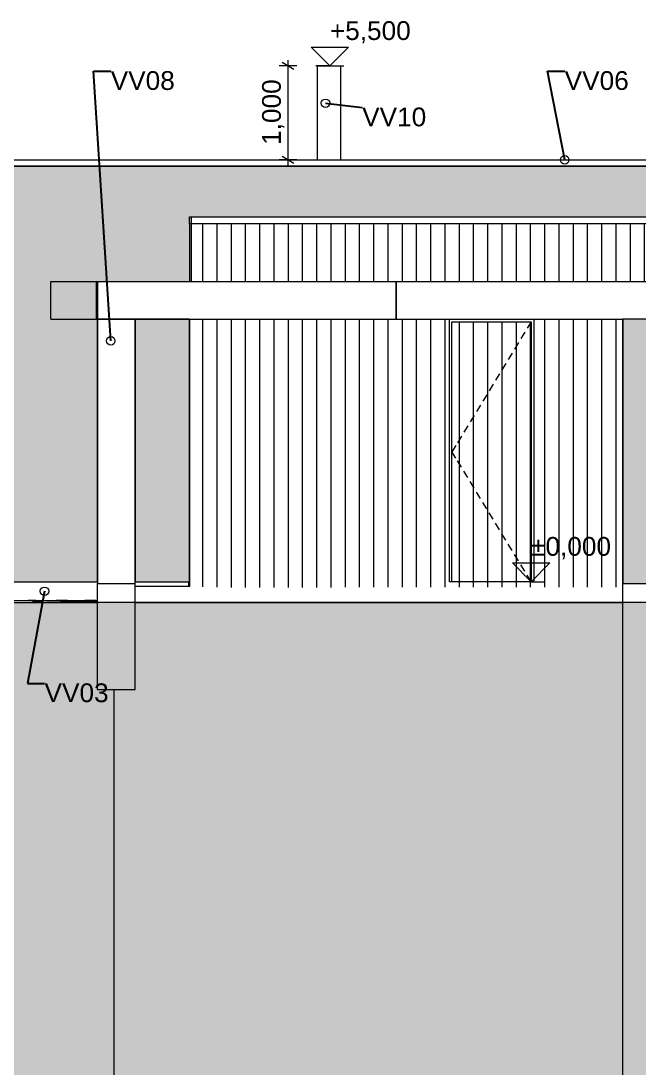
# Model space of a CAD drawing. Header units: millimetres. Extents: x -280990 to -136866, y -15139 to 7194.
# Drawn here: x -165442 to -158849, y -3972 to 7194 of the extents above; entities that cross this region are included whole.
import ezdxf

# ---------------------------------------------------------------- set-up
doc = ezdxf.new("R2010")
doc.units = ezdxf.units.MM
doc.header["$MEASUREMENT"] = 0
for name, color, linetype, lineweight in [('Annotation - Label_Pen_No__1', 7, 'Continuous', 13), ('New_   _3D_Pen_No__1', 7, 'Continuous', 13), ('New_0_Pen_No__1', 7, 'Continuous', 13), ('New_0_Pen_No__2', 8, 'Continuous', 15), ('New_2D Drafting - General_Pen_No__1', 7, 'Continuous', 13), ('New_2D Drafting - General_Pen_No__18', 9, 'Continuous', 15), ('New_Annotation - Label_Pen_No__1', 7, 'Continuous', 13), ('New_ARCHICAD Doors_Pen_No__1', 7, 'Continuous', 13), ('New_Dimensioning - General_Pen_No__1', 7, 'Continuous', 13), ('New_HALJASTUS_Pen_No__1', 7, 'Continuous', 13), ('New_Shell - Roof_Pen_No__1', 7, 'Continuous', 13), ('New_Site & Landscape - Terrain_Pen_No__1', 7, 'Continuous', 13), ('New_Structural - Bearing_Pen_No__1', 7, 'Continuous', 13)]:
    doc.layers.add(name, color=color, linetype=linetype, lineweight=lineweight)
doc.layers.add('New_2D Drafting - General_Pen_No__61', color=7, linetype='Continuous', lineweight=20, true_color=0x6a6a6a)
for name, color, linetype in [('New_ARCHICAD Doors', 7, 'Continuous'), ('New_Dimensioning - General', 7, 'Continuous'), ('New_Structural - Bearing', 7, 'Continuous')]:
    doc.layers.add(name, color=color, linetype=linetype)
doc.styles.add('GENERATED_STYLE_1', font='')
doc.styles.get('GENERATED_STYLE_1').set_extended_font_data('Arial')
doc.dimstyles.new('GENERATED_STYLE__1', dxfattribs={"dimtxt": 200, "dimasz": 95, "dimexe": 0.18, "dimexo": 0.0625, "dimgap": 0, "dimtad": 1, "dimdec": 3, "dimlfac": 0.001, "dimzin": 0, "dimdsep": 46, "dimtxsty": 'GENERATED_STYLE_1', "dimblk": 'ARROWHEAD_2', "dimblk1": 'ARROWHEAD_2', "dimblk2": 'ARROWHEAD_2', "dimcen": 0.09, "dimse1": 1, "dimse2": 1, "dimclrd": 7, "dimclre": 7, "dimclrt": 7, "dimadec": 0, "dimazin": 0, "dimtfac": 1, "dimtdec": 4, "dimtmove": 0, "dimatfit": 3, "dimfxl": 0, "dimtolj": 1, "dimtzin": 0, "dimarcsym": 0})
doc.dimstyles.new('GENERATED_STYLE__2', dxfattribs={"dimtxt": 0.18, "dimasz": 182.4, "dimexe": 0.18, "dimexo": 0.0625, "dimgap": 0, "dimtad": 0, "dimtih": 1, "dimtoh": 1, "dimdec": 4, "dimzin": 0, "dimdsep": 46, "dimcen": 0.09, "dimadec": 0, "dimazin": 0, "dimtfac": 1, "dimtdec": 4, "dimtmove": 0, "dimatfit": 3, "dimldrblk": 'ARROWHEAD_1', "dimfxl": 0, "dimtolj": 1, "dimtzin": 0, "dimarcsym": 0})

# ---------------------------------------------------------------- blocks, each defined once
blk = doc.blocks.new('*D5', base_point=(544818, 1214))
at = {"layer": 'New_Dimensioning - General_Pen_No__1', "color": 7, "linetype": 'Continuous', "lineweight": 13}
for p, q in [((-162499, 6714), (-162687, 6714)), ((-162530, 6677), (-162655, 6750)), ((-162593, 6714), (-162593, 6775)), ((-162593, 5714), (-162593, 6714)), ((-162499, 5714), (-162687, 5714)), ((-162655, 5750), (-162530, 5677)), ((-162593, 5652), (-162593, 5714))]:
    blk.add_line(p, q, dxfattribs=at)
at = {"layer": 'New_Dimensioning - General_Pen_No__1', "color": 7, "lineweight": 13, "insert": (-162633, 5872), "char_height": 200, "attachment_point": 7, "rotation": 90, "style": 'GENERATED_STYLE_1'}
blk.add_mtext('\\A1;{\\pql;\\fArial|b0|i0|c0|p34;1,000}', dxfattribs=at)
blk = doc.blocks.new('ARROWHEAD_2')
at = {"color": 0, "linetype": 'Continuous', "lineweight": 0}
for p, q in [((0, 0), (-1, 0)), ((-0.38, -0.66), (0.38, 0.66))]:
    blk.add_line(p, q, dxfattribs=at)
blk = doc.blocks.new('ARROWHEAD_1')
at = {"color": 0, "linetype": 'Continuous', "lineweight": 0}
blk.add_line((0, 0), (-1, 0), dxfattribs=at)
blk.add_circle((0, 0), 0.25, dxfattribs=at)

msp = doc.modelspace()

# ---------------------------------------------------------------- hatches: boundary and pattern name
at = {"layer": 'New_2D Drafting - General_Pen_No__18', "linetype": 'Continuous', "lineweight": 15}
for points in [[(-167270.0815, 1222.0463), (-167270.0815, 1213.5462), (-167198.5828, 1213.5462), (-164626.2995, 1213.5462), (-164626.2995, 4013.5463), (-164623.0332, 4013.5463), (-164623.0332, 4413.5462), (-163622.9603, 4413.5462), (-163622.9601, 5103.5463), (-156725.5452, 5103.5463), (-156725.5452, 5033.5462), (-156725.5452, 4413.5462), (-156608.3593, 4413.5462), (-156608.3593, 5103.5463), (-156608.3593, 5643.5462), (-167270.0815, 5643.5463)], [(-164223.0332, 1213.5462), (-163645.9602, 1213.5462), (-163645.9602, 4013.5462), (-164223.0332, 4013.5462)], [(-159022.8864, 4013.5462), (-159022.8864, 1193.5462), (-158622.8864, 1193.5462), (-158622.8864, 4013.5462)]]:
    msp.add_hatch(color=9, dxfattribs=at).paths.add_polyline_path(points)
at = {"layer": 'New_2D Drafting - General_Pen_No__61', "linetype": 'Continuous', "lineweight": 20, "true_color": 0x6a6a6a}
h = msp.add_hatch(dxfattribs=at)
h.set_pattern_fill('Dashed_0003', color=251, style=0, pattern_type=2)
h.set_pattern_definition([(45, (544818.18, 1213.55), (-183.84776, 183.84776), [194.99999, -65]), (45, (544818.18, 1397.4), (-183.84776, 183.84776), [194.99999, -65])])
h.paths.add_polyline_path([(-175351.4119, -15138.6962), (-136866.4204, -15138.6962), (-136880.1435, 617.9985), (-140103.53, 790.1595), (-144752.4156, 795.3361), (-148659.4545, 793.5462), (-155902.5965, 1013.7076), (-157702.217, 993.5462), (-159022.8864, 993.5462), (-164626.0405, 993.5462), (-175321.6693, 1014.3891), (-175351.4118, -246.9237)])
at = {"layer": 'New_ARCHICAD Doors', "linetype": 'Continuous', "lineweight": 0, "true_color": 0x000000}
h = msp.add_hatch(dxfattribs=at)
h.set_pattern_fill('Plank_Floor_horisontaaln_99', color=18, style=0, pattern_type=2)
h.set_pattern_definition([(180, (544818.18, 1213.55), (0, 152), [])])
h.paths.add_polyline_path([(-160844.6306, 3985.5462), (-160000.6306, 3985.5462), (-160000.6306, 3973.5462), (-159972.6306, 3973.5462), (-159972.6306, 4013.5462), (-160872.6306, 4013.5462), (-160872.6306, 3973.5462), (-160844.6306, 3973.5462)])
h = msp.add_hatch(dxfattribs=at)
h.set_pattern_fill('Plank_Floor_horisontaaln_99', color=18, style=0, pattern_type=2)
h.set_pattern_definition([(90, (544818.18, 1213.55), (152, 0), [])])
h.paths.add_polyline_path([(-160844.6306, 3973.5462), (-160872.6306, 3973.5462), (-160872.6306, 1213.5462), (-160844.6306, 1213.5462)])
h = msp.add_hatch(dxfattribs=at)
h.set_pattern_fill('Plank_Floor_horisontaaln_99', color=18, style=0, pattern_type=2)
h.set_pattern_definition([(90, (544818.18, 1213.55), (-152, 0), [])])
h.paths.add_polyline_path([(-160000.6306, 1213.5462), (-160000.6306, 3985.5462), (-160844.6306, 3985.5462), (-160844.6306, 1213.5462)])
h = msp.add_hatch(dxfattribs=at)
h.set_pattern_fill('Plank_Floor_horisontaaln_99', color=18, style=0, pattern_type=2)
h.set_pattern_definition([(90, (544818.18, 1213.55), (152, 0), [])])
h.paths.add_polyline_path([(-160000.6306, 1213.5462), (-159972.6306, 1213.5462), (-159972.6306, 3973.5462), (-160000.6306, 3973.5462)])
at = {"layer": 'New_Structural - Bearing', "linetype": 'Continuous', "lineweight": 0, "true_color": 0x000000}
h = msp.add_hatch(dxfattribs=at)
h.set_pattern_fill('Plank_Floor_vert_0003', color=18, style=0, pattern_type=2)
h.set_pattern_definition([(90, (544818.18, 1213.55), (152, 0), [])])
h.paths.add_polyline_path([(-163645.9603, 4413.5462), (-156702.4326, 4413.5461), (-156702.4326, 5033.5462), (-163645.9603, 5033.5462)])
h = msp.add_hatch(dxfattribs=at)
h.set_pattern_fill('Plank_Floor_vert_0003', color=18, style=0, pattern_type=2)
h.set_pattern_definition([(90, (544818.18, 1213.55), (152, 0), [])])
h.paths.add_polyline_path([(-160872.6306, 4013.5461), (-163645.9603, 4013.5461), (-163645.9603, 1161.2622), (-163570.0549, 1161.2487), (-163296.1776, 1152.7778), (-159022.8864, 1156.3671), (-159022.8864, 4013.5462), (-159972.6307, 4013.5461), (-159972.6307, 1213.5463), (-160872.6306, 1213.5463)])

# ---------------------------------------------------------------- linework, layer by layer
at = {"layer": 'New_   _3D_Pen_No__1', "color": 7, "linetype": 'Continuous', "lineweight": 13}
msp.add_line((-159022.8864, -13925.15), (-159022.8864, 1193.5462), dxfattribs=at)
at = {"layer": 'New_0_Pen_No__1', "color": 7, "linetype": 'Continuous', "lineweight": 13}
for p, q in [((-162279.9654, 5713.5462), (-162279.9654, 6713.5462)), ((-162279.8971, 6713.5462), (-162273.6019, 6713.5462)), ((-162273.6019, 6713.5462), (-162261.3955, 6713.5462)), ((-162261.3955, 6713.5462), (-162243.8899, 6713.5462)), ((-162243.8899, 6713.5462), (-162221.9631, 6713.5462)), ((-162221.9631, 6713.5462), (-162196.7144, 6713.5462)), ((-162196.7144, 6713.5462), (-162169.4099, 6713.5462)), ((-162169.4099, 6713.5462), (-162141.4189, 6713.5462)), ((-162141.4189, 6713.5462), (-162114.1449, 6713.5462)), ((-162114.1449, 6713.5462), (-162088.9555, 6713.5462)), ((-162088.9555, 6713.5462), (-162067.1138, 6713.5462)), ((-162067.1138, 6713.5462), (-162049.7151, 6713.5462)), ((-162049.7151, 6713.5462), (-162037.6318, 6713.5462)), ((-162037.6318, 6713.5462), (-162031.4698, 6713.5462)), ((-162031.4698, 5713.5462), (-162031.4698, 6713.5462)), ((-164626.0405, 62.9213), (-164626.0405, 1193.5462)), ((-164626.0405, 1193.5462), (-164623.0332, 1193.5462)), ((-164623.0332, 1193.5462), (-164223.0332, 1193.5462)), ((-164223.0332, 62.9213), (-164223.0332, 1193.5462)), ((-164223.0332, 1193.5462), (-164222.8459, 1193.5462)), ((-164222.8459, 996.3409), (-164222.8459, 1193.5462)), ((-164626.0405, 62.9213), (-164223.0332, 62.9213))]:
    msp.add_line(p, q, dxfattribs=at)
at = {"layer": 'New_0_Pen_No__2', "color": 8, "linetype": 'Continuous', "lineweight": 15}
for p, q in [((-161439.0332, 4013.5462), (-161439.0332, 4413.5463)), ((-161435.0332, 4013.5462), (-161435.0332, 4413.5463)), ((-164223.0332, 4013.5462), (-164626.2995, 4013.5463)), ((-164223.0332, 4009.5462), (-164626.2995, 4009.5463))]:
    msp.add_line(p, q, dxfattribs=at)
at = {"layer": 'New_2D Drafting - General_Pen_No__1', "color": 7, "linetype": 'Continuous', "lineweight": 13, "flags": 128}
for points in [[(-167270.0815, 1222.0463), (-167270.0815, 1213.5462), (-167198.5828, 1213.5462), (-164626.2995, 1213.5462), (-164626.2995, 4013.5463), (-164623.0332, 4013.5463), (-164623.0332, 4413.5462), (-163622.9603, 4413.5462), (-163622.9601, 5103.5463), (-156725.5452, 5103.5463), (-156725.5452, 5033.5462), (-156725.5452, 4413.5462), (-156608.3593, 4413.5462), (-156608.3593, 5103.5463), (-156608.3593, 5643.5462), (-167270.0815, 5643.5463)], [(-164223.0332, 1213.5462), (-163645.9602, 1213.5462), (-163645.9602, 4013.5462), (-164223.0332, 4013.5462)], [(-159022.8864, 4013.5462), (-159022.8864, 1193.5462), (-158622.8864, 1193.5462), (-158622.8864, 4013.5462)], [(-175351.4119, -15138.6962), (-136866.4204, -15138.6962), (-136880.1435, 617.9985), (-140103.53, 790.1595), (-144752.4156, 795.3361), (-148659.4545, 793.5462), (-155902.5965, 1013.7076), (-157702.217, 993.5462), (-159022.8864, 993.5462), (-164626.0405, 993.5462), (-175321.6693, 1014.3891), (-175351.4118, -246.9237)]]:
    msp.add_lwpolyline(points, close=True, dxfattribs=at)
at = {"layer": 'New_ARCHICAD Doors_Pen_No__1', "color": 7, "linetype": 'Continuous', "lineweight": 13}
for p, q in [((-160872.6306, 1213.5462), (-160872.6306, 4013.5462)), ((-160844.6306, 1213.5462), (-160844.6306, 3985.5462)), ((-160844.6306, 3985.5462), (-160000.6306, 3985.5462)), ((-160000.6306, 3985.5462), (-160042.2388, 3917.218)), ((-160000.6306, 3985.5462), (-160000.6306, 1213.5462)), ((-159972.6306, 4013.5462), (-159972.6306, 1213.5462)), ((-160068.244, 3874.5128), (-160109.8523, 3806.1845)), ((-160135.8574, 3763.4794), (-160177.4657, 3695.1511)), ((-160203.4709, 3652.4459), (-160245.0791, 3584.1177)), ((-160271.0843, 3541.4125), (-160312.6926, 3473.0842)), ((-160338.6977, 3430.3791), (-160380.306, 3362.0508)), ((-160406.3112, 3319.3456), (-160447.9194, 3251.0174)), ((-160473.9246, 3208.3122), (-160515.5329, 3139.9839)), ((-160541.538, 3097.2788), (-160583.1463, 3028.9505)), ((-160609.1515, 2986.2453), (-160650.7597, 2917.9171)), ((-160676.7649, 2875.2119), (-160718.3732, 2806.8836)), ((-160744.3783, 2764.1785), (-160785.9866, 2695.8502)), ((-160803.0223, 2667.8745), (-160844.6306, 2599.5462)), ((-160803.0223, 2531.218), (-160844.6306, 2599.5462)), ((-160744.3783, 2434.914), (-160785.9866, 2503.2423)), ((-160676.7649, 2323.8806), (-160718.3732, 2392.2089)), ((-160609.1515, 2212.8472), (-160650.7597, 2281.1754)), ((-160541.538, 2101.8137), (-160583.1463, 2170.142)), ((-160473.9246, 1990.7803), (-160515.5329, 2059.1086)), ((-160406.3112, 1879.7469), (-160447.9194, 1948.0751)), ((-160338.6977, 1768.7134), (-160380.306, 1837.0417)), ((-160271.0843, 1657.68), (-160312.6926, 1726.0083)), ((-160203.4709, 1546.6466), (-160245.0791, 1614.9748)), ((-160135.8574, 1435.6131), (-160177.4657, 1503.9414)), ((-160068.244, 1324.5797), (-160109.8523, 1392.908)), ((-160000.6306, 1213.5462), (-160042.2388, 1281.8745)), ((-159972.6306, 1213.5462), (-160872.6306, 1213.5462))]:
    msp.add_line(p, q, dxfattribs=at)
at = {"layer": 'New_Dimensioning - General_Pen_No__1', "color": 7, "linetype": 'Continuous', "lineweight": 13}
for p, q in [((-162146.9437, 6713.5462), (-162346.9437, 6913.5462)), ((-162346.9437, 6913.5462), (-161946.9437, 6913.5462)), ((-161946.9437, 6913.5462), (-162146.9437, 6713.5462)), ((-162146.9437, 6713.5462), (-162296.9437, 6713.5462)), ((-162146.9437, 6713.5462), (-161996.9437, 6713.5462)), ((-160000.6306, 1213.5462), (-160200.6306, 1413.5462)), ((-160200.6306, 1413.5462), (-159800.6306, 1413.5462)), ((-159800.6306, 1413.5462), (-160000.6306, 1213.5462)), ((-160000.6306, 1213.5462), (-160150.6306, 1213.5462)), ((-160000.6306, 1213.5462), (-159850.6306, 1213.5462))]:
    msp.add_line(p, q, dxfattribs=at)
at = {"layer": 'New_HALJASTUS_Pen_No__1', "color": 7, "linetype": 'Continuous', "lineweight": 13}
for p, q in [((-163645.9602, 1163.5462), (-164222.8459, 1163.5462)), ((-164223.0001, 993.5462), (-159022.8864, 993.5462)), ((-164452.8527, 62.9213), (-164452.8527, -13925.15))]:
    msp.add_line(p, q, dxfattribs=at)
at = {"layer": 'New_Shell - Roof_Pen_No__1', "color": 7, "linetype": 'Continuous', "lineweight": 13}
for p, q in [((-167277.1687, 5713.5462), (-156608.3593, 5713.5462)), ((-167277.1687, 5643.5462), (-156608.3593, 5643.5462)), ((-163645.9601, 5103.5462), (-156702.4326, 5103.5462)), ((-163645.9601, 5033.5462), (-163645.9601, 5103.5462)), ((-165123.8133, 4413.5462), (-164634.7315, 4413.5462)), ((-164634.7315, 4013.5462), (-164634.7315, 4413.5462)), ((-164634.7315, 4413.5462), (-164623.0332, 4413.5462)), ((-164623.0332, 4413.5462), (-158622.8864, 4413.5462)), ((-164623.0332, 4013.5462), (-164623.0332, 4413.5462)), ((-165123.8133, 4013.5462), (-164634.7315, 4013.5462)), ((-164634.7315, 4013.5462), (-164626.2994, 4013.5462)), ((-164223.0332, 4013.5462), (-159022.8864, 4013.5462))]:
    msp.add_line(p, q, dxfattribs=at)
at = {"layer": 'New_Site & Landscape - Terrain_Pen_No__1', "color": 7, "linetype": 'Continuous', "lineweight": 13}
for p, q in [((-164626.0405, 1013.3161), (-167848.5602, 1007.85)), ((-165546.3931, 993.5462), (-164626.0405, 1010.9761)), ((-165290.6497, 1013.4558), (-165365.8804, 1013.4299)), ((-165290.6497, 1013.4558), (-165365.4169, 1013.3601)), ((-165288.7955, 1013.1765), (-165364.0262, 1013.1506)), ((-165288.7955, 1013.1765), (-165363.5627, 1013.0808)), ((-165286.9413, 1012.8972), (-165362.172, 1012.8713)), ((-165286.9413, 1012.8972), (-165361.7085, 1012.8015)), ((-165285.0871, 1012.6179), (-165360.3178, 1012.592)), ((-165285.0871, 1012.6179), (-165359.8542, 1012.5222)), ((-165283.2329, 1012.3386), (-165358.4636, 1012.3127)), ((-165283.2329, 1012.3386), (-165358, 1012.2429)), ((-165249.857, 1011.8616), (-165325.0877, 1011.6251)), ((-165249.857, 1011.8616), (-165324.6241, 1011.4235)), ((-165248.0027, 1011.0554), (-165323.2334, 1010.8188)), ((-165248.0027, 1011.0554), (-165322.7699, 1010.6173)), ((-165246.1485, 1010.2491), (-165321.3792, 1010.0126)), ((-165246.1485, 1010.2491), (-165320.9157, 1009.811)), ((-165244.2943, 1009.4429), (-165319.525, 1009.2063)), ((-165244.2943, 1009.4429), (-165319.0614, 1009.0048)), ((-165242.4401, 1008.6367), (-165317.6708, 1008.4001)), ((-165242.4401, 1008.6367), (-165317.2072, 1008.1985)), ((-165240.5859, 1007.8304), (-165315.8166, 1007.5939)), ((-165240.5859, 1007.8304), (-165315.353, 1007.3923)), ((-165238.7316, 1007.0242), (-165313.9624, 1006.7876)), ((-165238.7317, 1007.0242), (-165313.4988, 1006.5861)), ((-165236.8774, 1006.218), (-165312.1081, 1005.9814)), ((-165236.8774, 1006.218), (-165311.6446, 1005.7798)), ((-165235.0232, 1005.4117), (-165310.2539, 1005.1752)), ((-165235.0232, 1005.4117), (-165309.7904, 1004.9736)), ((-165290.6497, 1013.4558), (-165291.1133, 1013.5257)), ((-165288.7955, 1013.1765), (-165289.2591, 1013.2464)), ((-165286.9413, 1012.8972), (-165287.4049, 1012.9671)), ((-165285.0871, 1012.6179), (-165285.5506, 1012.6877)), ((-165283.2329, 1012.3386), (-165283.6964, 1012.4084)), ((-165249.857, 1011.8616), (-165250.3205, 1012.0632)), ((-165248.0027, 1011.0554), (-165248.4663, 1011.2569)), ((-165246.1485, 1010.2491), (-165246.6121, 1010.4507)), ((-165244.2943, 1009.4429), (-165244.7579, 1009.6445)), ((-165242.4401, 1008.6367), (-165242.9036, 1008.8382)), ((-165240.5859, 1007.8304), (-165241.0494, 1008.032)), ((-165238.7316, 1007.0242), (-165239.1952, 1007.2257)), ((-165236.8774, 1006.218), (-165237.341, 1006.4195)), ((-165235.0232, 1005.4117), (-165235.4868, 1005.6133)), ((-165041.5803, 1013.5416), (-165064.9576, 1013.5336)), ((-165003.681, 1013.5416), (-165064.4941, 1013.4637)), ((-164987.8727, 1013.2802), (-165063.1034, 1013.2543)), ((-164987.8727, 1013.2802), (-165062.6399, 1013.1844)), ((-164986.0185, 1013.0009), (-165061.2492, 1012.975)), ((-164986.0185, 1013.0009), (-165060.7856, 1012.9051)), ((-164984.1643, 1012.7216), (-165059.395, 1012.6957)), ((-164984.1643, 1012.7216), (-165058.9314, 1012.6258)), ((-164976.1726, 1012.7222), (-165024.1648, 1012.5713)), ((-164958.4085, 1012.7523), (-165023.7013, 1012.3697)), ((-164947.0799, 1012.0016), (-165022.3106, 1011.765)), ((-164947.0799, 1012.0016), (-165021.8471, 1011.5635)), ((-164945.2257, 1011.1953), (-165020.4564, 1010.9588)), ((-164945.2257, 1011.1953), (-165019.9929, 1010.7572)), ((-164943.3715, 1010.3891), (-165018.6022, 1010.1526)), ((-164943.3715, 1010.3891), (-165018.1386, 1009.951)), ((-164941.5173, 1009.5829), (-165016.748, 1009.3463)), ((-164941.5173, 1009.5829), (-165016.2844, 1009.1448)), ((-164939.6631, 1008.7766), (-165014.8938, 1008.5401)), ((-164939.6631, 1008.7766), (-165014.4302, 1008.3385)), ((-164937.8088, 1007.9704), (-165013.0395, 1007.7339)), ((-164937.8088, 1007.9704), (-165012.576, 1007.5323)), ((-164935.9546, 1007.1642), (-165011.1853, 1006.9276)), ((-164935.9546, 1007.1642), (-165010.7218, 1006.7261)), ((-164934.1004, 1006.3579), (-165009.3311, 1006.1214)), ((-164934.1004, 1006.3579), (-165008.8675, 1005.9198)), ((-164932.2462, 1005.5517), (-165007.4769, 1005.3151)), ((-164932.2462, 1005.5517), (-165007.0133, 1005.1136)), ((-164987.8727, 1013.2802), (-164988.3363, 1013.35)), ((-164986.0185, 1013.0009), (-164986.4821, 1013.0707)), ((-164984.1643, 1012.7216), (-164984.6278, 1012.7914)), ((-164947.0799, 1012.0016), (-164947.5435, 1012.2031)), ((-164945.2257, 1011.1953), (-164945.6893, 1011.3969)), ((-164943.3715, 1010.3891), (-164943.835, 1010.5907)), ((-164941.5173, 1009.5829), (-164941.9808, 1009.7844)), ((-164939.6631, 1008.7766), (-164940.1266, 1008.9782)), ((-164937.8088, 1007.9704), (-164938.2724, 1008.172)), ((-164935.9546, 1007.1642), (-164936.4182, 1007.3657)), ((-164934.1004, 1006.3579), (-164934.564, 1006.5595)), ((-164932.2462, 1005.5517), (-164932.7097, 1005.7533)), ((-164686.9499, 1013.3838), (-164762.1806, 1013.3579)), ((-164686.9499, 1013.3838), (-164761.7171, 1013.2881)), ((-164646.1571, 1012.9478), (-164721.3878, 1012.7112)), ((-164646.1571, 1012.9478), (-164720.9243, 1012.5097)), ((-164644.3029, 1012.1416), (-164719.5336, 1011.905)), ((-164644.3029, 1012.1416), (-164719.07, 1011.7035)), ((-164642.4487, 1011.3353), (-164717.6794, 1011.0988)), ((-164642.4487, 1011.3353), (-164717.2158, 1010.8972)), ((-164651.4447, 1010.495), (-164715.8252, 1010.2925)), ((-164653.6973, 1010.4523), (-164715.3616, 1010.091)), ((-164702.8614, 1009.5212), (-164713.971, 1009.4863)), ((-164638.7402, 1009.1302), (-164713.5074, 1009.2643)), ((-164636.886, 1007.8316), (-164712.1167, 1008.2904)), ((-164636.886, 1007.8316), (-164711.6532, 1007.9657)), ((-164635.0318, 1006.533), (-164710.2625, 1006.9918)), ((-164635.0318, 1006.533), (-164709.799, 1006.6671)), ((-164633.1776, 1005.2344), (-164708.4083, 1005.6932)), ((-164633.1776, 1005.2344), (-164707.9447, 1005.3685)), ((-164638.7402, 1009.1302), (-164702.8627, 1009.5212)), ((-164686.9499, 1013.3838), (-164687.4135, 1013.4537)), ((-164640.5945, 1010.4288), (-164653.699, 1010.4523)), ((-164640.5945, 1010.4288), (-164651.446, 1010.495)), ((-164646.1571, 1012.9478), (-164646.6207, 1013.1494)), ((-164644.3029, 1012.1416), (-164644.7665, 1012.3431)), ((-164642.4487, 1011.3353), (-164642.9122, 1011.5369)), ((-164640.9721, 1010.6933), (-164641.058, 1010.7307)), ((-164640.5945, 1010.4288), (-164640.9722, 1010.6933)), ((-164638.7402, 1009.1302), (-164639.2038, 1009.4549)), ((-164636.886, 1007.8316), (-164637.3496, 1008.1563)), ((-164635.0318, 1006.533), (-164635.4954, 1006.8576)), ((-164633.1776, 1005.2344), (-164633.6411, 1005.559)), ((-165546.3931, 993.5462), (-164626.0405, 993.5462)), ((-165233.169, 1004.6055), (-165308.3997, 1004.3689)), ((-165233.169, 1004.6055), (-165307.9361, 1004.1674)), ((-165231.3148, 1003.7992), (-165306.5455, 1003.5627)), ((-165231.3148, 1003.7992), (-165306.0819, 1003.3611)), ((-165229.4606, 1002.993), (-165304.6913, 1002.7565)), ((-165229.4606, 1002.993), (-165304.2277, 1002.5549)), ((-165227.6063, 1002.1868), (-165302.837, 1001.9502)), ((-165227.6063, 1002.1868), (-165302.3735, 1001.7487)), ((-165225.7521, 1001.3805), (-165300.9828, 1001.144)), ((-165225.7521, 1001.3805), (-165300.5193, 1000.9424)), ((-165223.8979, 1000.5743), (-165299.1286, 1000.3377)), ((-165223.8979, 1000.5743), (-165298.6651, 1000.1362)), ((-165222.0437, 999.7681), (-165297.2744, 999.5315)), ((-165222.0437, 999.7681), (-165296.8108, 999.33)), ((-165268.4457, 998.8101), (-165295.4202, 998.7253)), ((-165278.4646, 998.6204), (-165294.9566, 998.5237)), ((-165218.3353, 997.2172), (-165293.566, 997.676)), ((-165218.3353, 997.2172), (-165293.1024, 997.3513)), ((-165216.481, 995.9186), (-165291.7117, 996.3774)), ((-165216.481, 995.9186), (-165291.2482, 996.0527)), ((-165214.6268, 994.62), (-165289.8575, 995.0788)), ((-165214.6268, 994.62), (-165289.394, 994.7541)), ((-165249.6435, 993.5463), (-165288.0033, 993.7802)), ((-165220.1895, 998.5158), (-165278.4644, 998.6204)), ((-165220.1895, 998.5158), (-165268.4457, 998.8101)), ((-165233.169, 1004.6055), (-165233.6325, 1004.807)), ((-165231.3148, 1003.7992), (-165231.7783, 1004.0008)), ((-165229.4606, 1002.993), (-165229.9241, 1003.1946)), ((-165227.6063, 1002.1868), (-165228.0699, 1002.3883)), ((-165225.7521, 1001.3805), (-165226.2157, 1001.5821)), ((-165223.8979, 1000.5743), (-165224.3615, 1000.7759)), ((-165222.0437, 999.7681), (-165222.5072, 999.9696)), ((-165220.1895, 998.5158), (-165220.653, 998.8405)), ((-165218.3353, 997.2172), (-165218.7988, 997.5419)), ((-165216.481, 995.9186), (-165216.9446, 996.2433)), ((-165214.6268, 994.62), (-165215.0904, 994.9447)), ((-165213.0937, 993.5463), (-165213.2362, 993.6461)), ((-164959.9452, 1004.6525), (-165005.6227, 1004.5089)), ((-164966.081, 1004.5363), (-165005.1591, 1004.3073)), ((-164928.5378, 1003.1737), (-165003.7685, 1003.6325)), ((-164928.5378, 1003.1737), (-165003.3049, 1003.3078)), ((-164926.6835, 1001.8751), (-165001.9142, 1002.3339)), ((-164926.6835, 1001.8751), (-165001.4507, 1002.0092)), ((-164924.8293, 1000.5765), (-165000.06, 1001.0353)), ((-164924.8293, 1000.5765), (-164999.5965, 1000.7106)), ((-164922.9751, 999.2779), (-164998.2058, 999.7367)), ((-164922.9751, 999.2779), (-164997.7422, 999.412)), ((-164921.1209, 997.9793), (-164996.3516, 998.4381)), ((-164921.1209, 997.9793), (-164995.888, 998.1134)), ((-164919.2667, 996.6807), (-164994.4974, 997.1395)), ((-164919.2667, 996.6807), (-164994.0338, 996.8148)), ((-164917.4124, 995.3821), (-164992.6431, 995.8409)), ((-164917.4124, 995.3821), (-164992.1796, 995.5162)), ((-164915.5582, 994.0835), (-164990.7889, 994.5423)), ((-164915.5582, 994.0835), (-164990.3254, 994.2176)), ((-164930.392, 1004.4723), (-164966.0817, 1004.5363)), ((-164930.392, 1004.4723), (-164959.9459, 1004.6525)), ((-164930.392, 1004.4723), (-164930.8555, 1004.797)), ((-164928.5378, 1003.1737), (-164929.0013, 1003.4984)), ((-164926.6835, 1001.8751), (-164927.1471, 1002.1998)), ((-164924.8293, 1000.5765), (-164925.2929, 1000.9012)), ((-164922.9751, 999.2779), (-164923.4387, 999.6026)), ((-164921.1209, 997.9793), (-164921.5844, 998.304)), ((-164919.2667, 996.6807), (-164919.7302, 997.0054)), ((-164917.4124, 995.3821), (-164917.876, 995.7068)), ((-164915.5582, 994.0835), (-164916.0218, 994.4082)), ((-164631.3234, 1003.9358), (-164706.5541, 1004.3946)), ((-164631.3234, 1003.9358), (-164706.0905, 1004.0699)), ((-164629.4692, 1002.6372), (-164704.6999, 1003.096)), ((-164629.4692, 1002.6372), (-164704.2363, 1002.7713)), ((-164627.6149, 1001.3386), (-164702.8456, 1001.7974)), ((-164627.6149, 1001.3386), (-164702.3821, 1001.4727)), ((-164626.0405, 1000.0417), (-164700.9914, 1000.4988)), ((-164626.0405, 1000.0405), (-164700.5279, 1000.1741)), ((-164626.0405, 998.7544), (-164699.1372, 999.2002)), ((-164626.0405, 998.7452), (-164698.6736, 998.8755)), ((-164626.0405, 997.4671), (-164697.283, 997.9016)), ((-164626.0405, 997.4499), (-164696.8194, 997.5769)), ((-164626.0405, 996.1798), (-164695.4288, 996.603)), ((-164626.0405, 996.1547), (-164694.9652, 996.2783)), ((-164626.0405, 994.8925), (-164693.5746, 995.3044)), ((-164626.0405, 994.8594), (-164693.111, 994.9797)), ((-164626.0405, 993.6052), (-164691.7203, 994.0058)), ((-164626.0405, 993.5641), (-164691.2568, 993.6811)), ((-164631.3234, 1003.9358), (-164631.7869, 1004.2604)), ((-164629.4692, 1002.6372), (-164629.9327, 1002.9618)), ((-164627.6149, 1001.3386), (-164628.0785, 1001.6632)), ((-164626.0405, 1000.236), (-164626.2243, 1000.3646)), ((-164450.2791, 62.9213), (-164450.2791, -13925.15))]:
    msp.add_line(p, q, dxfattribs=at)
at = {"layer": 'New_Structural - Bearing_Pen_No__1', "color": 7, "linetype": 'Continuous', "lineweight": 13}
for p, q in [((-163645.9602, 5033.5462), (-156702.4326, 5033.5462)), ((-163645.9602, 5033.5462), (-163645.9602, 4413.5462)), ((-165123.8133, 4013.5462), (-165123.8133, 4413.5462)), ((-164626.2994, 4013.5462), (-164623.0332, 4013.5462)), ((-164626.2994, 1243.5462), (-164626.2994, 4013.5462)), ((-164623.0332, 1193.5462), (-164623.0332, 4013.5462)), ((-164223.0332, 1193.5462), (-164223.0332, 4013.5462)), ((-163645.9602, 4013.5462), (-163645.9602, 1161.2623)), ((-159022.8864, 1193.5462), (-159022.8864, 4013.5462)), ((-164626.2994, 1243.5462), (-164623.0332, 1243.5462)), ((-167277.707, 1213.5462), (-164623.0332, 1213.5462)), ((-164623.0332, 1193.5462), (-164223.0332, 1193.5462)), ((-164223.0332, 1213.5462), (-163651.0812, 1213.5462)), ((-163651.0812, 1163.5462), (-163651.0812, 1213.5462)), ((-163651.0812, 1213.5462), (-163646.0812, 1213.5462)), ((-163646.0812, 1213.5462), (-163645.9602, 1213.5462)), ((-163646.0812, 1163.5462), (-163646.0812, 1213.5462)), ((-159022.8864, 1193.5462), (-158622.8864, 1193.5462))]:
    msp.add_line(p, q, dxfattribs=at)

# ---------------------------------------------------------------- texts
at = {"layer": 'Annotation - Label_Pen_No__1', "color": 7, "linetype": 'Continuous', "lineweight": 13, "char_height": 200, "attachment_point": 1, "style": 'GENERATED_STYLE_1'}
for s, insert in [('\\A1;{\\pql;\\fArial|b0|i0|c0|p34;VV0\\fArial|b0|i0|c0|p34;8}', (-164484.7742, 6658.0916)), ('\\A1;{\\pql;\\fArial|b0|i0|c0|p34;VV0\\fArial|b0|i0|c0|p34;6}', (-159642.733, 6658.0916)), ('\\A1;{\\pql;\\pt562.5;\\fArial|b0|i0|c0|p34;VV0\\fArial|b0|i0|c0|p34;3}', (-165190.4779, 129.4008))]:
    msp.add_mtext(s, dxfattribs=dict(at, insert=insert))
at = {"layer": 'New_Annotation - Label_Pen_No__1', "color": 7, "linetype": 'Continuous', "lineweight": 13, "insert": (-161802.6219, 6269.8971), "char_height": 200, "attachment_point": 1, "style": 'GENERATED_STYLE_1'}
msp.add_mtext('\\A1;{\\pql;\\fArial|b0|i0|c0|p34;VV\\fArial|b0|i0|c0|p34;10}', dxfattribs=at)
at = {"layer": 'New_Dimensioning - General_Pen_No__1', "color": 7, "lineweight": 13, "char_height": 200, "attachment_point": 7, "style": 'GENERATED_STYLE_1'}
for s, insert in [('\\A1;{\\pql;\\fArial|b0|i0|c0|p34;+5,500}', (-162146.9437, 6953.5462)), ('\\A1;{\\pql;\\fArial|b0|i0|c0|p34;±0,000}', (-160000.6306, 1453.5462))]:
    msp.add_mtext(s, dxfattribs=dict(at, insert=insert))

# ---------------------------------------------------------------- dimensions: what is measured, and where the dimension line sits
at = {"layer": 'New_Dimensioning - General', "color": 7, "linetype": 'Continuous', "lineweight": 13}
dim = msp.add_linear_dim(base=(-162592.9177, 6713.5462), p1=(-162279.9654, 5713.5462), p2=(-162244.3214, 6713.5462), angle=90, dimstyle='GENERATED_STYLE__1', dxfattribs=at)
dim.commit()
dim.dimension.update_dxf_attribs({"geometry": '*D5', "text_midpoint": (-162732.9177, 6207.6043), "dimtype": 160, "text_rotation": 90})

# ---------------------------------------------------------------- leaders
at = {"layer": 'Annotation - Label_Pen_No__1', "color": 7, "linetype": 'Continuous', "lineweight": 13, "annotation_type": 0, "has_hookline": 1, "hookline_direction": 0}
for points, text_width in [([(-164484.7742, 3781.4016), (-164667.1742, 6658.0916), (-164484.7742, 6658.0916)], 669.4), ([(-159642.733, 5713.5462), (-159825.133, 6658.0916), (-159642.733, 6658.0916)], 669), ([(-165190.4779, 1111.5282), (-165372.8779, 129.4008), (-165190.4779, 129.4008)], 669)]:
    msp.add_leader(points, dimstyle='GENERATED_STYLE__2', dxfattribs=dict(at, text_width=text_width))
at = {"layer": 'New_Annotation - Label_Pen_No__1', "color": 7, "linetype": 'Continuous', "lineweight": 13, "annotation_type": 0, "has_hookline": 1, "hookline_direction": 0, "text_width": 668.2}
msp.add_leader([(-162193.2512, 6315.6113), (-161802.6219, 6269.8971)], dimstyle='GENERATED_STYLE__2', dxfattribs=at)

doc.saveas('drawing.dxf')
